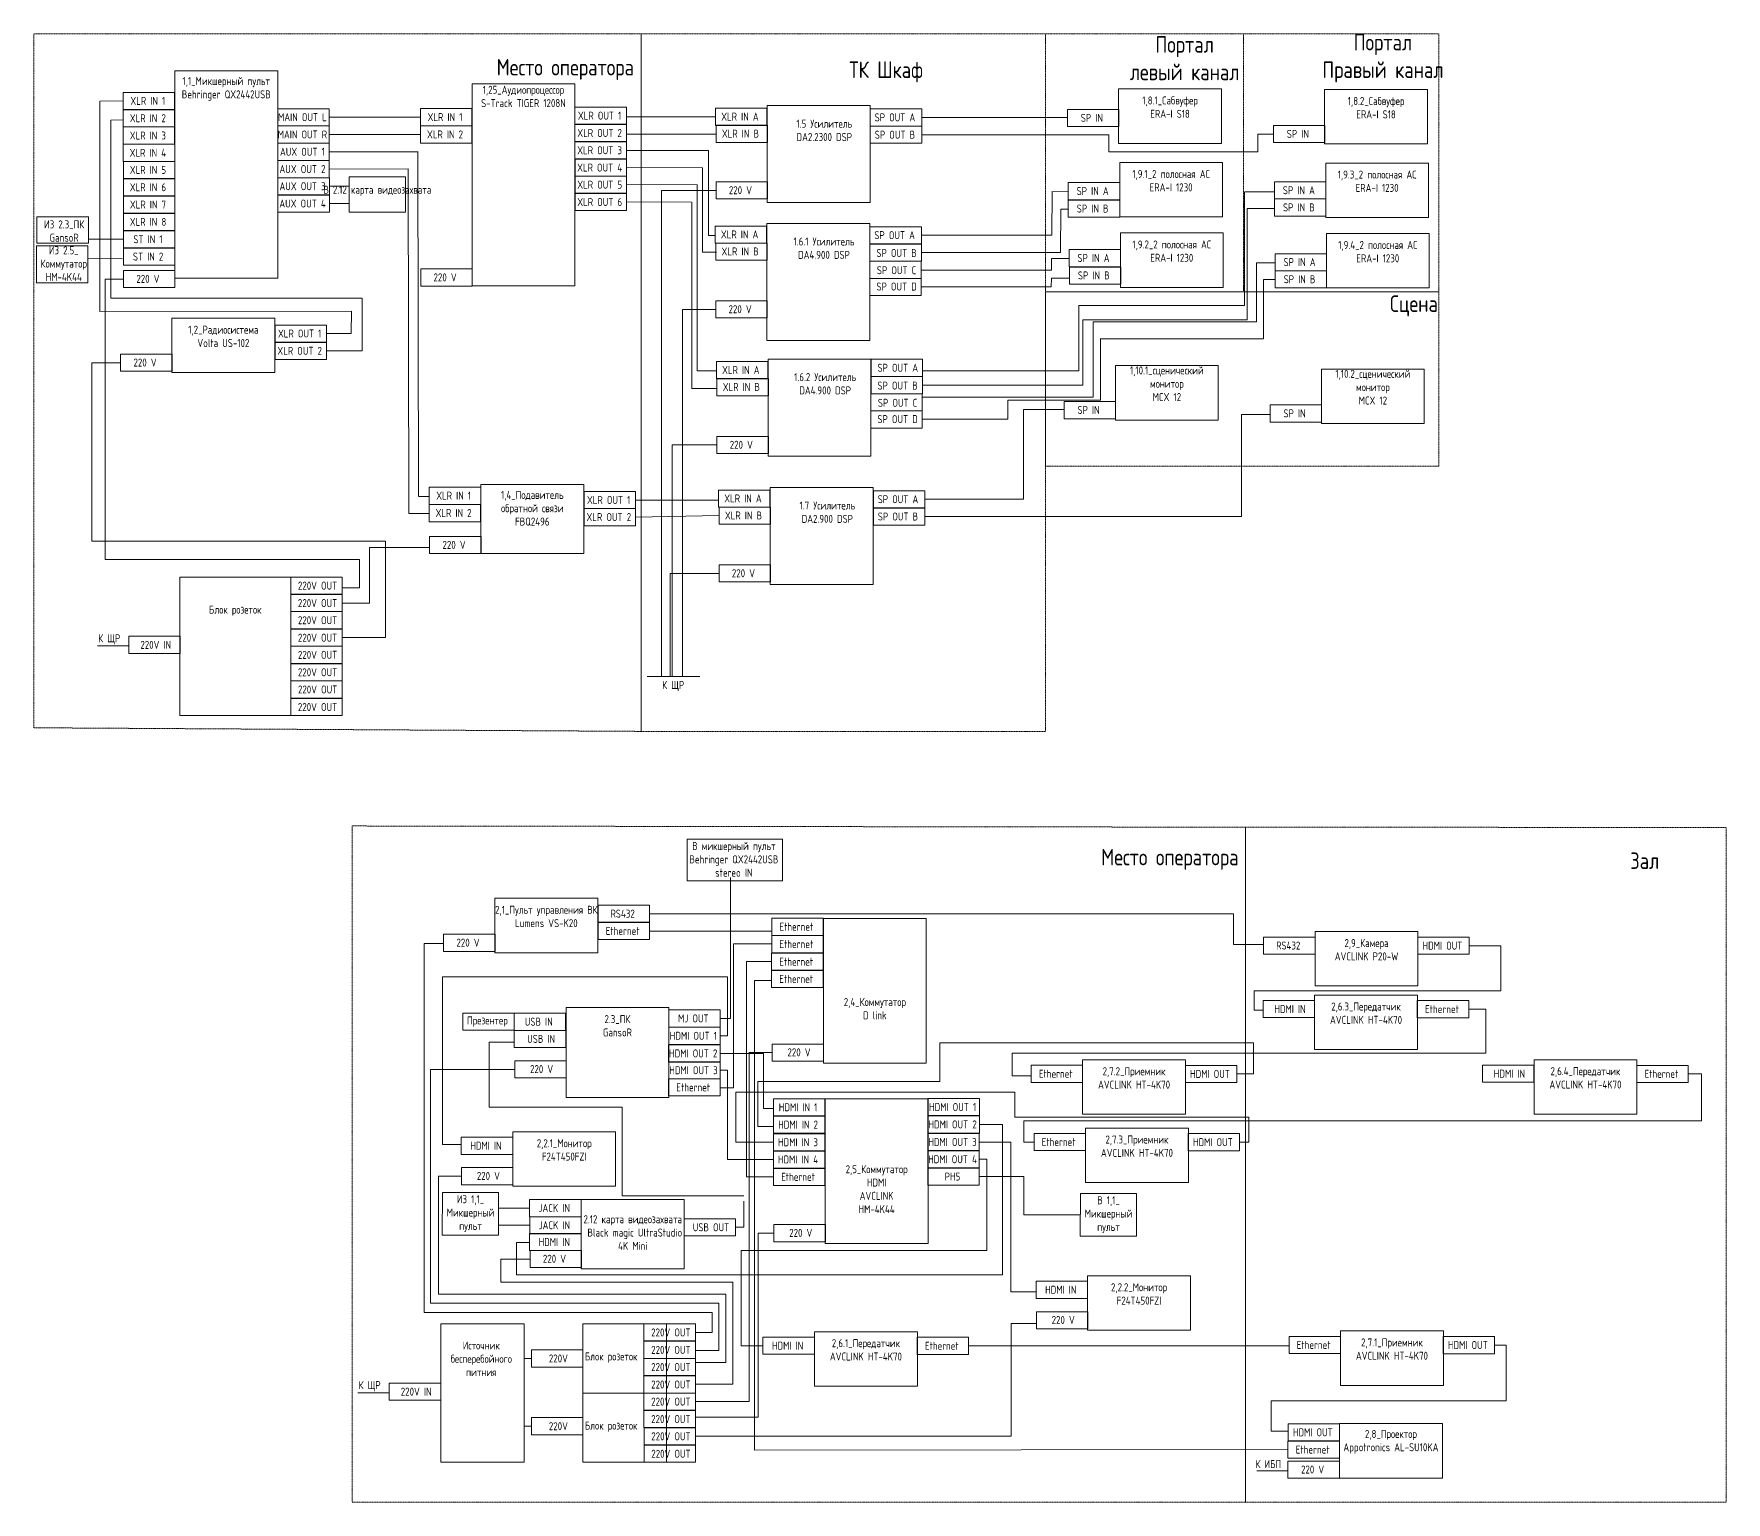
# Model space of a CAD drawing. Header units: millimetres. Extents: x -610846 to 2504857, y -1998781 to 277389.
# Drawn here: x 200629 to 247159, y 233582 to 273965 of the extents above; entities that cross this region are included whole.
import ezdxf

# ---------------------------------------------------------------- set-up
doc = ezdxf.new("R2010")
doc.units = ezdxf.units.MM
doc.linetypes.add('482 Границы районов', pattern=[5, 3, -1, 0, -1])
for name, color, linetype, lineweight in [('220 В', 7, 'Continuous', 30), ('АВТ', 7, 'Continuous', 30), ('Текст', 7, 'Continuous', 15)]:
    doc.layers.add(name, color=color, linetype=linetype, lineweight=lineweight)
doc.styles.add('GOST 2.304', font='GOST.TTF')

msp = doc.modelspace()

# ---------------------------------------------------------------- linework, layer by layer
at = {"layer": '220 В', "color": 4, "lineweight": 9}
for p, q in [((202447, 266330), (202447, 272112)), ((203086, 272120), (202452, 272112)), ((202743, 266691), (202749, 271593)), ((203086, 271596), (202749, 271593)), ((208750, 271671), (211260, 271677)), ((216921, 271683), (219372, 271683)), ((208750, 271195), (211260, 271201)), ((216921, 271207), (219372, 271207)), ((208741, 270719), (211188, 270724)), ((211188, 270725), (211209, 261237)), ((216921, 270761), (219181, 270761)), ((219181, 270761), (219181, 268421)), ((208743, 270243), (210921, 270248)), ((210921, 270248), (210943, 260769)), ((216923, 270285), (219015, 270278)), ((219015, 270278), (219015, 267962)), ((208754, 269772), (209299, 269772)), ((216925, 269822), (218865, 269815)), ((218865, 269826), (218865, 264693)), ((208754, 269296), (209299, 269296)), ((216925, 269345), (218709, 269339)), ((218720, 269339), (218719, 264213)), ((219181, 269150), (219181, 269150)), ((203090, 268314), (202140, 268320)), ((219181, 268421), (219363, 268421)), ((203068, 267777), (202118, 267783)), ((219015, 267962), (219403, 267962)), ((202743, 266691), (209647, 266698)), ((209653, 265246), (209654, 266691)), ((202447, 266330), (209363, 266337)), ((209357, 265723), (209363, 266337)), ((208675, 265721), (209357, 265723)), ((208675, 265245), (209653, 265246)), ((218865, 264693), (219397, 264693)), ((218719, 264213), (219411, 264213)), ((211501, 261237), (211210, 261237)), ((217170, 261143), (219456, 261143)), ((211488, 260776), (210943, 260769)), ((217175, 260673), (219469, 260715)), ((219786, 246885), (219786, 250766)), ((219499, 246885), (219786, 246885)), ((226623, 242536), (227852, 242536)), ((227852, 242536), (227852, 241484)), ((214261, 241669), (213407, 241669)), ((214265, 241198), (213407, 241198)), ((227852, 241484), (229402, 241481))]:
    msp.add_line(p, q, dxfattribs=at)
at = {"layer": '220 В', "color": 1, "lineweight": 9}
for p, q in [((225041, 271666), (229047, 271666)), ((225041, 271189), (230188, 271189)), ((230188, 271189), (230188, 270716)), ((234281, 270716), (234281, 271202)), ((234281, 271202), (234711, 271202)), ((230188, 270716), (234281, 270716)), ((228617, 268426), (228626, 269628)), ((228617, 269628), (229076, 269624)), ((233919, 269616), (234735, 269616)), ((233919, 266496), (233919, 269611)), ((228861, 267949), (228866, 269146)), ((228866, 269144), (229070, 269144)), ((233990, 266101), (233990, 269162)), ((233990, 269162), (234735, 269162)), ((225033, 268426), (228617, 268426)), ((225033, 267949), (228861, 267949)), ((228612, 267784), (229094, 267784)), ((228612, 267784), (228612, 267470)), ((234242, 266041), (234242, 267664)), ((234242, 267664), (234757, 267664)), ((225033, 267470), (228612, 267470)), ((228612, 267244), (228604, 267004)), ((228612, 267244), (229094, 267244)), ((234437, 265585), (234437, 267208)), ((234437, 267208), (234758, 267208)), ((225025, 267004), (228604, 267004)), ((229357, 264697), (229357, 266496)), ((229357, 266496), (233919, 266496)), ((229474, 264303), (229474, 266101)), ((229474, 266101), (233990, 266101)), ((229754, 266041), (234242, 266041)), ((229755, 263976), (229755, 266041)), ((229952, 265576), (234441, 265576)), ((229960, 263887), (229960, 265576)), ((225062, 264697), (229357, 264697)), ((225062, 264303), (229474, 264303)), ((225054, 263976), (229755, 263976)), ((227410, 263367), (227410, 263887)), ((227410, 263887), (229960, 263887)), ((225066, 263367), (227410, 263367)), ((227836, 261164), (227836, 263631)), ((227836, 263631), (228958, 263631)), ((233832, 260688), (233832, 263493)), ((233832, 263493), (234623, 263493)), ((225125, 261164), (227836, 261164)), ((225125, 260688), (233832, 260688))]:
    msp.add_line(p, q, dxfattribs=at)
at = {"layer": '220 В', "lineweight": 9}
for p, q in [((219386, 269660), (217888, 269660)), ((217888, 269660), (217888, 256292)), ((203095, 267222), (202591, 267222)), ((202591, 267222), (202591, 259507)), ((219377, 266386), (218462, 266386)), ((218462, 266386), (218462, 256292)), ((203016, 264921), (202227, 264921)), ((202227, 264921), (202227, 260016)), ((219411, 262658), (218178, 262658)), ((218178, 262658), (218184, 256292)), ((202227, 260016), (210300, 260016)), ((209857, 258310), (209857, 259834)), ((209857, 259834), (211512, 259834)), ((210300, 260016), (210300, 257360)), ((202591, 259507), (209586, 259507)), ((209586, 259507), (209586, 258728)), ((209586, 258728), (209105, 258728)), ((219469, 259125), (218122, 259125)), ((218122, 259125), (218122, 256292)), ((209105, 258310), (209857, 258310)), ((210300, 257360), (209105, 257360)), ((203240, 257130), (202380, 257130)), ((217494, 256292), (218937, 256292)), ((211363, 238795), (211363, 248949)), ((211363, 248949), (211896, 248949)), ((220930, 245945), (220299, 245945)), ((220299, 245945), (220299, 236349)), ((213852, 245483), (211537, 245483)), ((211537, 245483), (211537, 239056)), ((212389, 242546), (211755, 242546)), ((211755, 242546), (211755, 239300)), ((220978, 240979), (220540, 240979)), ((220540, 240979), (220540, 235924)), ((213471, 239630), (213471, 240265)), ((213471, 240265), (214260, 240265)), ((211755, 239300), (219658, 239300)), ((219849, 239630), (213471, 239630)), ((219658, 239300), (219658, 237420)), ((219849, 236830), (219849, 239630)), ((219282, 238795), (211363, 238795)), ((211537, 239056), (219467, 239056)), ((219282, 238251), (219282, 238795)), ((219467, 239056), (219467, 237755)), ((218819, 238251), (219282, 238251)), ((227500, 235394), (227500, 238496)), ((227500, 238496), (228193, 238496)), ((214312, 237535), (214115, 237535)), ((219467, 237755), (218819, 237755)), ((219658, 237420), (218819, 237420)), ((210401, 236587), (209541, 236587)), ((218814, 236830), (219849, 236830)), ((220299, 236349), (218819, 236349)), ((220540, 235924), (218819, 235924)), ((214312, 235673), (214115, 235673)), ((218820, 235394), (227500, 235394)), ((235112, 234445), (234252, 234445))]:
    msp.add_line(p, q, dxfattribs=at)
at = {"layer": '220 В', "color": 30, "lineweight": 9}
for p, q in [((217555, 249766), (233616, 249766)), ((233616, 249766), (233616, 248918)), ((217555, 249290), (220916, 249290)), ((219865, 244979), (219865, 248934)), ((219865, 248934), (220916, 248934)), ((233616, 248918), (234442, 248918)), ((220227, 242527), (220227, 248453)), ((220227, 248453), (220913, 248453)), ((220448, 235012), (220448, 247933)), ((220448, 247933), (220914, 247933)), ((240082, 247139), (240555, 247139)), ((240555, 247139), (240555, 245934)), ((240555, 245934), (227529, 245934)), ((227529, 245934), (227529, 245309)), ((227529, 245309), (228050, 245309)), ((246484, 245365), (246115, 245365)), ((246484, 244072), (246484, 245365)), ((219496, 244979), (219865, 244979)), ((227851, 243486), (227851, 244072)), ((227851, 244072), (246484, 244072)), ((228129, 243486), (227851, 243486)), ((220964, 242527), (220227, 242527)), ((226330, 237880), (235140, 237880)), ((235112, 235026), (220448, 235012))]:
    msp.add_line(p, q, dxfattribs=at)
at = {"layer": '220 В', "color": 5, "lineweight": 9}
for p, q in [((240095, 248885), (240962, 248885)), ((240962, 248885), (240962, 247647)), ((219703, 248029), (211866, 248029)), ((211866, 248029), (211866, 243421)), ((219703, 246406), (219703, 248029)), ((240962, 247647), (234181, 247647)), ((234181, 247647), (234181, 247110)), ((234181, 247110), (234428, 247110)), ((219498, 246406), (219703, 246406)), ((234164, 246216), (225541, 246216)), ((225541, 246216), (225541, 245149)), ((234164, 245358), (234164, 246216)), ((219495, 245922), (220688, 245922)), ((220688, 245922), (220688, 244407)), ((219502, 245460), (219697, 245460)), ((219697, 245460), (219697, 243009)), ((233704, 245358), (234164, 245358)), ((227602, 244861), (219930, 244861)), ((219930, 244861), (219930, 243479)), ((225541, 245149), (220532, 245149)), ((220532, 245149), (220532, 243915)), ((227602, 244175), (227602, 244861)), ((220688, 244407), (220965, 244407)), ((220532, 243915), (220964, 243915)), ((226627, 243969), (227266, 243969)), ((227266, 243969), (227266, 239833)), ((234035, 244175), (227602, 244175)), ((234035, 243481), (234035, 244175)), ((211866, 243421), (212382, 243421)), ((219930, 243479), (220962, 243479)), ((226624, 243485), (227488, 243485)), ((227488, 243485), (227488, 239369)), ((233783, 243481), (234035, 243481)), ((219697, 243009), (220962, 243009)), ((226625, 243011), (226832, 243011)), ((226832, 243011), (226832, 240508)), ((213898, 239833), (213898, 240721)), ((213898, 240721), (214261, 240721)), ((226832, 240508), (220077, 240508)), ((220077, 240508), (220077, 237886)), ((227266, 239833), (213898, 239833)), ((227488, 239369), (228187, 239369)), ((220077, 237886), (220677, 237886)), ((240794, 237901), (241108, 237901)), ((241108, 237901), (241108, 236368)), ((241108, 236368), (234650, 236368)), ((234650, 236368), (234650, 235533)), ((234650, 235533), (235117, 235533))]:
    msp.add_line(p, q, dxfattribs=at)
at = {"layer": '220 В', "color": 6, "lineweight": 9}
for p, q in [((213152, 244441), (213152, 246234)), ((213152, 246234), (213838, 246234)), ((216808, 244441), (213152, 244441)), ((216808, 242007), (216808, 244441)), ((220150, 242007), (216808, 242007)), ((220150, 241142), (220150, 241859)), ((219924, 241142), (220150, 241142))]:
    msp.add_line(p, q, dxfattribs=at)
at = {"layer": 'АВТ', "lineweight": 9}
for points in [[(207334, 272951), (204506, 272951), (204506, 267243), (207334, 267243)], [(204500, 272355), (203086, 272355), (203086, 271884), (204500, 271884)], [(215505, 272590), (212677, 272590), (212677, 267035), (215505, 267035)], [(233284, 272449), (230456, 272449), (230456, 270952), (233284, 270952)], [(238948, 272434), (236120, 272434), (236120, 270937), (238948, 270937)], [(204500, 271879), (203086, 271879), (203086, 271408), (204500, 271408)], [(208750, 271907), (207336, 271907), (207336, 271436), (208750, 271436)], [(212671, 271909), (211257, 271909), (211257, 271438), (212671, 271438)], [(216921, 271949), (215507, 271949), (215507, 271478), (216921, 271478)], [(220786, 271919), (219372, 271919), (219372, 271448), (220786, 271448)], [(223620, 271990), (220792, 271990), (220792, 269322), (223620, 269322)], [(225041, 271901), (223628, 271901), (223628, 271430), (225041, 271430)], [(230461, 271886), (229047, 271886), (229047, 271414), (230461, 271414)], [(204500, 271403), (203086, 271403), (203086, 270931), (204500, 270931)], [(208750, 271431), (207336, 271431), (207336, 270960), (208750, 270960)], [(212671, 271433), (211257, 271433), (211257, 270961), (212671, 270961)], [(216921, 271473), (215507, 271473), (215507, 271002), (216921, 271002)], [(220800, 271452), (219386, 271452), (219386, 270980), (220800, 270980)], [(225041, 271425), (223628, 271425), (223628, 270954), (225041, 270954)], [(236124, 271446), (234711, 271446), (234711, 270974), (236124, 270974)], [(204502, 270927), (203088, 270927), (203088, 270455), (204502, 270455)], [(208750, 270955), (207336, 270955), (207336, 270483), (208750, 270483)], [(216921, 270997), (215507, 270997), (215507, 270525), (216921, 270525)], [(204504, 270456), (203090, 270456), (203090, 269985), (204504, 269985)], [(208752, 270478), (207338, 270478), (207338, 270007), (208752, 270007)], [(216923, 270520), (215509, 270520), (215509, 270049), (216923, 270049)], [(233313, 270427), (230485, 270427), (230485, 268929), (233313, 268929)], [(238977, 270412), (236149, 270412), (236149, 268915), (238977, 268915)], [(204504, 269980), (203090, 269980), (203090, 269509), (204504, 269509)], [(208754, 270008), (207340, 270008), (207340, 269537), (208754, 269537)], [(210846, 270036), (209299, 270036), (209299, 269061), (210846, 269061)], [(216925, 270050), (215511, 270050), (215511, 269579), (216925, 269579)], [(220800, 269895), (219386, 269895), (219386, 269424), (220800, 269424)], [(236154, 269894), (234740, 269894), (234740, 269423), (236154, 269423)], [(204504, 269504), (203090, 269504), (203090, 269032), (204504, 269032)], [(208754, 269532), (207340, 269532), (207340, 269061), (208754, 269061)], [(216925, 269574), (215511, 269574), (215511, 269103), (216925, 269103)], [(230484, 269873), (229070, 269873), (229070, 269401), (230484, 269401)], [(236154, 269423), (234740, 269423), (234740, 268952), (236154, 268952)], [(204506, 269028), (203092, 269028), (203092, 268556), (204506, 268556)], [(230484, 269390), (229070, 269390), (229070, 268919), (230484, 268919)], [(202129, 268930), (200715, 268930), (200715, 268212), (202129, 268212)], [(204504, 268549), (203090, 268549), (203090, 268078), (204504, 268078)], [(220777, 268679), (219363, 268679), (219363, 268208), (220777, 268208)], [(223611, 268750), (220784, 268750), (220784, 265531), (223611, 265531)], [(225033, 268661), (223619, 268661), (223619, 268190), (225033, 268190)], [(233331, 268489), (230503, 268489), (230503, 266992), (233331, 266992)], [(202118, 268136), (200704, 268136), (200704, 267119), (202118, 267119)], [(204508, 268073), (203094, 268073), (203094, 267602), (204508, 267602)], [(220791, 268212), (219377, 268212), (219377, 267740), (220791, 267740)], [(225033, 268185), (223619, 268185), (223619, 267714), (225033, 267714)], [(230507, 268032), (229093, 268032), (229093, 267561), (230507, 267561)], [(238995, 268475), (236167, 268475), (236167, 266977), (238995, 266977)], [(225025, 267711), (223611, 267711), (223611, 267240), (225025, 267240)], [(230515, 267552), (229101, 267552), (229101, 267081), (230515, 267081)], [(236173, 267918), (234759, 267918), (234759, 267447), (236173, 267447)], [(204509, 267457), (203095, 267457), (203095, 266986), (204509, 266986)], [(212680, 267500), (211266, 267500), (211266, 267028), (212680, 267028)], [(225025, 267239), (223611, 267239), (223611, 266768), (225025, 266768)], [(236172, 267447), (234758, 267447), (234758, 266976), (236172, 266976)], [(220791, 266622), (219377, 266622), (219377, 266151), (220791, 266151)], [(207254, 266145), (204426, 266145), (204426, 264648), (207254, 264648)], [(208675, 265957), (207261, 265957), (207261, 265485), (208675, 265485)], [(208675, 265480), (207261, 265480), (207261, 265009), (208675, 265009)], [(204430, 265156), (203016, 265156), (203016, 264685), (204430, 264685)], [(220811, 264951), (219397, 264951), (219397, 264479), (220811, 264479)], [(223645, 265022), (220817, 265022), (220817, 262354), (223645, 262354)], [(225062, 265015), (223648, 265015), (223648, 264543), (225062, 264543)], [(233196, 264842), (230368, 264842), (230368, 263344), (233196, 263344)], [(220824, 264483), (219411, 264483), (219411, 264012), (220824, 264012)], [(225062, 264539), (223648, 264539), (223648, 264067), (225062, 264067)], [(238860, 264747), (236032, 264747), (236032, 263250), (238860, 263250)], [(225054, 264065), (223640, 264065), (223640, 263593), (225054, 263593)], [(230372, 263853), (228958, 263853), (228958, 263381), (230372, 263381)], [(225054, 263593), (223640, 263593), (223640, 263121), (225054, 263121)], [(236036, 263759), (234623, 263759), (234623, 263287), (236036, 263287)], [(220824, 262894), (219411, 262894), (219411, 262423), (220824, 262423)], [(215749, 261567), (212921, 261567), (212921, 259670), (215749, 259670)], [(212915, 261497), (211501, 261497), (211501, 261025), (212915, 261025)], [(217170, 261379), (215756, 261379), (215756, 260907), (217170, 260907)], [(220869, 261418), (219456, 261418), (219456, 260947), (220869, 260947)], [(223704, 261489), (220876, 261489), (220876, 258821), (223704, 258821)], [(225125, 261400), (223711, 261400), (223711, 260929), (225125, 260929)], [(212913, 261018), (211499, 261018), (211499, 260547), (212913, 260547)], [(217175, 260909), (215761, 260909), (215761, 260437), (217175, 260437)], [(220883, 260950), (219469, 260950), (219469, 260479), (220883, 260479)], [(225125, 260924), (223711, 260924), (223711, 260453), (225125, 260453)], [(212926, 260142), (211512, 260142), (211512, 259671), (212926, 259671)], [(220883, 259361), (219469, 259361), (219469, 258890), (220883, 258890)], [(207691, 259025), (204645, 259025), (204645, 255217), (207691, 255217)], [(209105, 259026), (207691, 259026), (207691, 258554), (209105, 258554)], [(209105, 258545), (207691, 258545), (207691, 258074), (209105, 258074)], [(209105, 258074), (207691, 258074), (207691, 257603), (209105, 257603)], [(204655, 257398), (203242, 257398), (203242, 256926), (204655, 256926)], [(209105, 257594), (207691, 257594), (207691, 257122), (209105, 257122)], [(209105, 257123), (207691, 257123), (207691, 256651), (209105, 256651)], [(209105, 256642), (207691, 256642), (207691, 256171), (209105, 256171)], [(209107, 256169), (207693, 256169), (207693, 255698), (209107, 255698)], [(209107, 255689), (207693, 255689), (207693, 255217), (209107, 255217)], [(221218, 251812), (218596, 251812), (218596, 250674), (221218, 250674)], [(216134, 250190), (213306, 250190), (213306, 248693), (216134, 248693)], [(217555, 250002), (216141, 250002), (216141, 249530), (217555, 249530)], [(217555, 249525), (216141, 249525), (216141, 249054), (217555, 249054)], [(222330, 249642), (220916, 249642), (220916, 249171), (222330, 249171)], [(225167, 249637), (222339, 249637), (222339, 245660), (225167, 245660)], [(213310, 249201), (211896, 249201), (211896, 248730), (213310, 248730)], [(222330, 249164), (220916, 249164), (220916, 248693), (222330, 248693)], [(235856, 249125), (234442, 249125), (234442, 248653), (235856, 248653)], [(238686, 249276), (235858, 249276), (235858, 247778), (238686, 247778)], [(240095, 249120), (238681, 249120), (238681, 248649), (240095, 248649)], [(222327, 248680), (220913, 248680), (220913, 248209), (222327, 248209)], [(222328, 248206), (220914, 248206), (220914, 247735), (222328, 247735)], [(218089, 247184), (215261, 247184), (215261, 244713), (218089, 244713)], [(219499, 247120), (218085, 247120), (218085, 246649), (219499, 246649)], [(235842, 247379), (234428, 247379), (234428, 246908), (235842, 246908)], [(238672, 247530), (235845, 247530), (235845, 246033), (238672, 246033)], [(240082, 247375), (238668, 247375), (238668, 246903), (240082, 246903)], [(213835, 247034), (212421, 247034), (212421, 246562), (213835, 246562)], [(215249, 247030), (213835, 247030), (213835, 246558), (215249, 246558)], [(219498, 246642), (218084, 246642), (218084, 246171), (219498, 246171)], [(215252, 246558), (213838, 246558), (213838, 246087), (215252, 246087)], [(219495, 246158), (218082, 246158), (218082, 245687), (219495, 245687)], [(222343, 246180), (220930, 246180), (220930, 245709), (222343, 245709)], [(215265, 245719), (213852, 245719), (213852, 245248), (215265, 245248)], [(219502, 245696), (218089, 245696), (218089, 245225), (219502, 245225)], [(232294, 245749), (229466, 245749), (229466, 244252), (232294, 244252)], [(244705, 245751), (241878, 245751), (241878, 244254), (244705, 244254)], [(219496, 245225), (218082, 245225), (218082, 244753), (219496, 244753)], [(229464, 245598), (228050, 245598), (228050, 245127), (229464, 245127)], [(233704, 245594), (232290, 245594), (232290, 245122), (233704, 245122)], [(241875, 245600), (240461, 245600), (240461, 245129), (241875, 245129)], [(246115, 245596), (244701, 245596), (244701, 245125), (246115, 245125)], [(222379, 244677), (220965, 244677), (220965, 244206), (222379, 244206)], [(225215, 244672), (222387, 244672), (222387, 240694), (225215, 240694)], [(226627, 244683), (225213, 244683), (225213, 244212), (226627, 244212)], [(222378, 244199), (220964, 244199), (220964, 243727), (222378, 243727)], [(226627, 244205), (225213, 244205), (225213, 243734), (226627, 243734)], [(232373, 243872), (229545, 243872), (229545, 242375), (232373, 242375)], [(213796, 243620), (212382, 243620), (212382, 243148), (213796, 243148)], [(216626, 243770), (213798, 243770), (213798, 242273), (216626, 242273)], [(222376, 243715), (220962, 243715), (220962, 243243), (222376, 243243)], [(226624, 243721), (225210, 243721), (225210, 243250), (226624, 243250)], [(229543, 243721), (228129, 243721), (228129, 243250), (229543, 243250)], [(233783, 243717), (232369, 243717), (232369, 243246), (233783, 243246)], [(222376, 243240), (220962, 243240), (220962, 242769), (222376, 242769)], [(226625, 243247), (225211, 243247), (225211, 242775), (226625, 242775)], [(213803, 242782), (212389, 242782), (212389, 242310), (213803, 242310)], [(222378, 242763), (220964, 242763), (220964, 242291), (222378, 242291)], [(226623, 242772), (225209, 242772), (225209, 242300), (226623, 242300)], [(213409, 242103), (211862, 242103), (211859, 240929), (213407, 240929)], [(230950, 242075), (229403, 242075), (229401, 240901), (230948, 240901)], [(215675, 241905), (214261, 241905), (214261, 241433), (215675, 241433)], [(218510, 241910), (215682, 241910), (215682, 239998), (218510, 239998)], [(215679, 241433), (214265, 241433), (214265, 240962), (215679, 240962)], [(219924, 241377), (218510, 241377), (218510, 240906), (219924, 240906)], [(222392, 241215), (220978, 241215), (220978, 240743), (222392, 240743)], [(215675, 240971), (214261, 240971), (214261, 240500), (215675, 240500)], [(215687, 240507), (214273, 240507), (214273, 240036), (215687, 240036)], [(229601, 239658), (228187, 239658), (228187, 239186), (229601, 239186)], [(232430, 239809), (229603, 239809), (229603, 238311), (232430, 238311)], [(229607, 238820), (228193, 238820), (228193, 238349), (229607, 238349)], [(214115, 238486), (211815, 238486), (211815, 234680), (214115, 234680)], [(218027, 238486), (215726, 238486), (215726, 236583), (218027, 236583)], [(218819, 238487), (217405, 238487), (217405, 238015), (218819, 238015)], [(224921, 238271), (222093, 238271), (222093, 236774), (224921, 236774)], [(239384, 238292), (236556, 238292), (236556, 236795), (239384, 236795)], [(215726, 237770), (214312, 237770), (214312, 237299), (215726, 237299)], [(218819, 238006), (217405, 238006), (217405, 237535), (218819, 237535)], [(222091, 238120), (220677, 238120), (220677, 237649), (222091, 237649)], [(226330, 238116), (224917, 238116), (224917, 237644), (226330, 237644)], [(236554, 238141), (235140, 238141), (235140, 237670), (236554, 237670)], [(240794, 238137), (239380, 238137), (239380, 237665), (240794, 237665)], [(218819, 237535), (217405, 237535), (217405, 237064), (218819, 237064)], [(211815, 236859), (210401, 236859), (210401, 236387), (211815, 236387)], [(218819, 237055), (217405, 237055), (217405, 236583), (218819, 236583)], [(218027, 236582), (215726, 236582), (215726, 234680), (218027, 234680)], [(218819, 236583), (217405, 236583), (217405, 236112), (218819, 236112)], [(218819, 236103), (217405, 236103), (217405, 235632), (218819, 235632)], [(215726, 235909), (214312, 235909), (214312, 235437), (215726, 235437)], [(218820, 235630), (217406, 235630), (217406, 235159), (218820, 235159)], [(236530, 235736), (235117, 235736), (235117, 235265), (236530, 235265)], [(239356, 235742), (236528, 235742), (236528, 234244), (239356, 234244)], [(218820, 235150), (217406, 235150), (217406, 234678), (218820, 234678)], [(236526, 235262), (235112, 235262), (235112, 234790), (236526, 234790)], [(236525, 234713), (235111, 234713), (235111, 234242), (236525, 234242)]]:
    msp.add_lwpolyline(points, close=True, dxfattribs=at)
at = {"layer": 'Текст', "color": 141, "linetype": '482 Границы районов', "lineweight": 9}
for points in [[(200629, 273961), (217325, 273961), (217325, 254781), (200629, 254880)], [(217325, 273961), (228445, 273961), (228445, 254781), (217325, 254781)], [(228445, 273961), (233891, 273961), (233891, 266874), (228445, 266874)], [(233891, 273961), (239257, 273961), (239257, 266874), (233891, 266874)], [(228445, 266874), (239257, 266874), (239257, 262078), (228445, 262078)], [(209380, 252179), (233948, 252146), (233948, 233582), (209380, 233582)], [(233948, 252146), (247159, 252138), (247159, 233582), (233948, 233582)]]:
    msp.add_lwpolyline(points, close=True, dxfattribs=at)

# ---------------------------------------------------------------- texts
at = {"layer": 'АВТ', "lineweight": 9, "char_height": 220, "attachment_point": 5, "style": 'GOST 2.304'}
for s, width, gutter_width, heights, insert in [('\\pxqc;1,1_Микшерный пульт Behringer QX2442USB', 3008.32, 375, [1124], (205920, 272451)), ('XLR IN 1', 1476.59, 469, [460], (203763, 272121)), ('\\pxqc;1,25_Аудиопроцессор S-Track TIGER 1208N', 3008.32, 375, [1124], (214091, 272243)), ('\\pxqc;1,8.1_Сабвуфер^JERA-I S18', 3008.32, 375, [1124], (231870, 271949)), ('\\pxqc;1,8.2_Сабвуфер^JERA-I S18', 3008.32, 375, [1124], (237534, 271934)), ('XLR IN 2', 1476.59, 469, [460], (203763, 271645)), ('MAIN OUT L', 1476.59, 469, [460], (208013, 271673)), ('XLR IN 1', 1476.59, 469, [460], (211934, 271675)), ('XLR OUT 1', 1476.59, 469, [460], (216185, 271715)), ('XLR IN A', 1476.59, 469, [460], (220043, 271688)), ('SP OUT A ', 1476.59, 469, [460], (224305, 271668)), ('SP IN', 1476.59, 469, [460], (229718, 271655)), ('XLR IN 3', 1476.59, 469, [460], (203763, 271169)), ('MAIN OUT R', 1476.59, 469, [460], (208013, 271197)), ('XLR IN 2', 1476.59, 469, [460], (211934, 271199)), ('XLR OUT 2', 1476.59, 469, [460], (216185, 271239)), ('XLR IN B', 1476.59, 469, [460], (220057, 271220)), ('\\pxqc;1.5 Усилитель^JDA2.2300 DSP', 3008.32, 375, [1124], (222363, 271310)), ('SP OUT B', 1476.59, 469, [460], (224305, 271191)), ('SP IN', 1476.59, 469, [460], (235382, 271214)), ('AUX OUT 1', 1476.59, 469, [460], (208013, 270721)), ('XLR OUT 3', 1476.59, 469, [460], (216185, 270763)), ('XLR IN 4', 1832.47, 469, [460], (203765, 270693)), ('AUX OUT 2', 1476.59, 469, [460], (208015, 270245)), ('XLR OUT 4', 1476.59, 469, [460], (216186, 270287)), ('XLR IN 5', 1476.59, 469, [460], (203767, 270223)), ('AUX OUT 3', 1476.59, 469, [460], (208017, 269774)), ('XLR OUT 5', 1476.59, 469, [460], (216188, 269817)), ('\\pxqc;1,9.1_2 полосная АС^JERA-I 1230', 3008.32, 375, [1124], (231899, 269927)), ('\\pxqc;1,9.3_2 полосная АС^JERA-I 1230', 3008.32, 375, [1124], (237563, 269912)), ('XLR IN 6', 1476.59, 469, [460], (203767, 269746)), ('\\pxqc;В 2.12 карта видеозахвата', 3008.32, 375, [1124], (210075, 269648)), ('XLR OUT 6', 1476.59, 469, [460], (216188, 269340)), ('220 V', 1476.59, 469, [460], (220057, 269664)), ('SP IN A', 1476.59, 469, [460], (229741, 269642)), ('SP IN A', 1476.59, 469, [460], (235411, 269663)), ('XLR IN 7', 1476.59, 469, [460], (203767, 269270)), ('AUX OUT 4', 1476.59, 469, [460], (208017, 269298)), ('SP IN B', 1476.59, 469, [460], (229741, 269159)), ('SP IN B', 1476.59, 469, [460], (235411, 269192)), ('\\pxqc;ИЗ 2.3_ПК^JGansoR', 3008.32, 375, [1124], (201462, 268542)), ('XLR IN 8', 1476.59, 469, [460], (203769, 268794)), ('XLR IN A', 1476.59, 469, [460], (220034, 268448)), ('SP OUT A ', 1476.59, 469, [460], (224296, 268428)), ('\\pxqc;ИЗ 2.5_^JКоммутатор^JHM-4K44', 3008.32, 375, [1124], (201451, 267645)), ('ST IN 1', 1476.59, 469, [460], (203767, 268316)), ('XLR IN B', 1476.59, 469, [460], (220048, 267980)), ('\\pxqc;1.6.1 Усилитель^JDA4.900 DSP', 3008.32, 375, [1124], (222354, 268070)), ('SP OUT B', 1476.59, 469, [460], (224350, 267938)), ('\\pxqc;1,9.2_2 полосная АС^JERA-I 1230', 3008.32, 375, [1124], (231917, 267989)), ('\\pxqc;1,9.4_2 полосная АС^JERA-I 1230', 3008.32, 375, [1124], (237581, 267975)), ('ST IN 2', 1476.59, 469, [460], (203771, 267839)), ('SP OUT C', 1476.59, 469, [460], (224350, 267464)), ('SP IN A', 1476.59, 469, [460], (229764, 267801)), ('SP IN A', 1476.59, 469, [460], (235430, 267687)), ('220 V', 1476.59, 469, [460], (203766, 267226)), ('220 V', 1476.59, 469, [460], (211937, 267268)), ('SP OUT D', 1476.59, 469, [460], (224350, 267015)), ('SP IN B', 1476.59, 469, [460], (229772, 267321)), ('SP IN B', 1476.59, 469, [460], (235429, 267216)), ('220 V', 1476.59, 469, [460], (220048, 266391)), ('\\pxqc;1,2_Радиосистема^JVolta US-102', 3008.32, 375, [1124], (205840, 265645)), ('XLR OUT 1', 1476.59, 469, [460], (207938, 265723)), ('XLR OUT 2', 1476.59, 469, [460], (207938, 265247)), ('220 V', 1476.59, 469, [460], (203687, 264925)), ('XLR IN A', 1476.59, 469, [460], (220068, 264720)), ('SP OUT A ', 1476.59, 469, [460], (224383, 264781)), ('\\pxqc;1,10.1_сценический ^Jмонитор ^JMCX 12', 3008.32, 375, [1124], (231782, 264342)), ('XLR IN B', 1476.59, 469, [460], (220081, 264252)), ('\\pxqc;1.6.2 Усилитель^JDA4.900 DSP', 3008.32, 375, [1124], (222387, 264342)), ('SP OUT B', 1476.59, 469, [460], (224378, 264291)), ('\\pxqc;1,10.2_сценический ^Jмонитор ^JMCX 12', 3008.32, 375, [1124], (237446, 264247)), ('SP OUT C', 1476.59, 469, [460], (224378, 263817)), ('SP OUT D', 1476.59, 469, [460], (224378, 263369)), ('SP IN', 1476.59, 469, [460], (229629, 263621)), ('SP IN', 1476.59, 469, [460], (235294, 263527)), ('220 V', 1476.59, 469, [460], (220081, 262663)), ('XLR IN 1', 1476.59, 469, [460], (212172, 261265)), ('\\pxqc;1,4_Подавитель ^Jобратной связи^JFBQ2496', 3008.32, 375, [1124], (214335, 260917)), ('XLR OUT 1', 1476.59, 469, [460], (216434, 261145)), ('XLR IN A', 1476.59, 469, [460], (220127, 261187)), ('\\pxqc;1.7 Усилитель^JDA2.900 DSP', 3008.32, 375, [1124], (222446, 260809)), ('SP OUT A ', 1476.59, 469, [460], (224388, 261166)), ('XLR IN 2', 1476.59, 469, [460], (212170, 260787)), ('XLR OUT 2', 1476.59, 469, [460], (216438, 260675)), ('XLR IN B', 1476.59, 469, [460], (220140, 260719)), ('SP OUT B', 1476.59, 469, [460], (224388, 260690)), ('220 V', 1476.59, 469, [460], (212183, 259911)), ('220 V', 1476.59, 469, [460], (220140, 259130)), ('220V OUT', 1476.59, 469, [460], (208431, 258789)), ('220V OUT', 1476.59, 469, [460], (208431, 258309)), ('\\pxqc;Блок розеток', 3008.32, 375, [1124], (206168, 258099)), ('220V OUT', 1476.59, 469, [460], (208431, 257838)), ('К ЩР', 1476.59, 469, [460], (202702, 257310)), ('220V OUT', 1476.59, 469, [460], (208431, 257357)), ('220V IN', 1476.59, 469, [460], (203981, 257161)), ('220V OUT', 1476.59, 469, [460], (208431, 256886)), ('220V OUT', 1476.59, 469, [460], (208431, 256406)), ('220V OUT', 1476.59, 469, [460], (208432, 255933)), ('К ЩР', 1476.59, 469, [460], (218207, 256027)), ('220V OUT', 1476.59, 469, [460], (208430, 255450)), ('\\pxqc;В микшерный пульт^JBehringer QX2442USB^Jstereo IN', 3008.32, 375, [1124], (219876, 251261)), ('\\pxqc;2,1_Пульт управления ВК^JLumens VS-K20', 3008.32, 375, [1124], (214720, 249690)), ('RS432', 1476.59, 469, [460], (216818, 249768)), ('Ethernet', 1476.59, 469, [460], (221594, 249409)), ('220 V', 1476.59, 469, [460], (212567, 248970)), ('Ethernet', 1476.59, 469, [460], (216818, 249292)), ('Ethernet', 1476.59, 469, [460], (221593, 248931)), ('RS432', 1476.59, 469, [460], (235119, 248891)), ('\\pxqc;2,9_Камера^JAVCLINK P20-W', 3008.32, 375, [1124], (237272, 248776)), ('HDMI OUT', 1476.59, 469, [460], (239359, 248887)), ('Ethernet', 1476.59, 469, [460], (221591, 248446)), ('Ethernet', 1476.59, 469, [460], (221591, 247972)), ('\\pxqc;2,4_Коммутатор^JD link', 3008.32, 375, [1124], (223753, 247155)), ('HDMI IN', 1476.59, 469, [460], (235167, 247145)), ('\\pxqc;2,6.3_Передатчик\\PAVCLINK HT-4K70', 3008.32, 375, [1144], (237258, 247030)), ('Ethernet', 1476.59, 469, [460], (239346, 247141)), ('Презентер', 1476.59, 469, [460], (213099, 246800)), ('USB IN', 1476.59, 469, [460], (214512, 246796)), ('\\pxqc;2.3_ПК^JGansoR', 3008.32, 375, [1124], (216675, 246684)), ('MJ OUT', 1476.59, 469, [460], (218762, 246886)), ('USB IN', 1476.59, 469, [460], (214576, 246323)), ('HDMI OUT 1', 1476.59, 469, [460], (218762, 246408)), ('HDMI OUT 2', 1476.59, 469, [460], (218759, 245924)), ('220 V', 1476.59, 469, [460], (221668, 245954)), ('220 V', 1476.59, 469, [460], (214590, 245493)), ('HDMI OUT 3', 1476.59, 469, [460], (218766, 245462)), ('Ethernet', 1476.59, 469, [460], (228727, 245364)), ('\\pxqc;2,7.2_Приемник^JAVCLINK HT-4K70', 3008.32, 375, [1124], (230880, 245249)), ('HDMI OUT', 1476.59, 469, [460], (232967, 245360)), ('HDMI IN', 1476.59, 469, [460], (241200, 245366)), ('\\pxqc,t2;2,6.4_Передатчик\\P\\ptz;AVCLINK HT-4K70', 3008.32, 375, [1124], (243291, 245251)), ('Ethernet', 1476.59, 469, [460], (245379, 245362)), ('Ethernet', 1476.59, 469, [460], (218759, 244991)), ('HDMI IN 1', 1476.59, 469, [460], (221642, 244443)), ('HDMI OUT 1', 1476.59, 469, [460], (225891, 244449)), ('HDMI IN 2', 1476.59, 469, [460], (221642, 243965)), ('HDMI OUT 2', 1476.59, 469, [460], (225890, 243971)), ('HDMI IN', 1476.59, 469, [460], (213059, 243386)), ('\\pxqc;2,2.1_Монитор^JF24T450FZI ', 3008.32, 375, [1124], (215212, 243270)), ('HDMI IN 3', 1476.59, 469, [460], (221639, 243481)), ('HDMI OUT 3', 1476.59, 469, [460], (225888, 243487)), ('Ethernet', 1476.59, 469, [460], (228806, 243488)), ('\\pxqc;2,7.3_Приемник^JAVCLINK HT-4K70', 3008.32, 375, [1124], (230959, 243372)), ('HDMI OUT', 1476.59, 469, [460], (233046, 243483)), ('HDMI IN 4', 1476.59, 469, [460], (221640, 243007)), ('HDMI OUT 4', 1476.59, 469, [460], (225888, 243013)), ('220 V', 1476.59, 469, [460], (213127, 242556)), ('Ethernet', 1476.59, 469, [460], (221641, 242529)), ('\\pxqc;2,5_Коммутатор HDMI^JAVCLINK HM-4K44', 1916.36, 375, [2978], (223801, 242190)), ('PH5', 1476.59, 469, [460], (225887, 242538)), ('\\pxqc;ИЗ 1,1_^JМикшерный ^Jпульт ', 3008.32, 375, [1124], (212635, 241517)), ('\\pxqc;В 1,1_^JМикшерный ^Jпульт ', 3008.32, 375, [1124], (230177, 241489)), ('JACK IN', 1476.59, 469, [460], (214938, 241671)), ('JACK IN', 1476.59, 469, [460], (214942, 241199)), ('\\pxqc;2.12 карта видеозахвата^J Black magic UltraStudio 4K Mini', 3008.32, 375, [1124], (217096, 240996)), ('USB OUT', 1476.59, 469, [460], (219248, 241142)), ('220 V', 1476.59, 469, [460], (221716, 240989)), ('HDMI IN', 1476.59, 469, [460], (214938, 240737)), ('220 V', 1476.59, 469, [460], (214944, 240276)), ('HDMI IN', 1476.59, 469, [460], (228864, 239424)), ('\\pxqc;2,2.2_Монитор^JF24T450FZI ', 3008.32, 375, [1124], (231017, 239309)), ('220 V', 1476.59, 469, [460], (228932, 238594)), ('220V OUT', 1476.59, 469, [460], (218144, 238250)), ('\\pxqc;Источник бесперебойного питния', 1487.81, 375, [1124], (212932, 237525)), ('220V OUT', 1476.59, 469, [460], (218144, 237770)), ('HDMI IN', 1476.59, 469, [460], (221354, 237886)), ('\\pxqc;2,6.1_Передатчик\\PAVCLINK HT-4K70', 3008.32, 375, [1124], (223507, 237771)), ('Ethernet', 1476.59, 469, [460], (225594, 237882)), ('Ethernet', 1476.59, 469, [460], (235817, 237907)), ('\\pxqc;2,7.1_Приемник^JAVCLINK HT-4K70', 3008.32, 375, [1124], (237970, 237792)), ('HDMI OUT', 1476.59, 469, [460], (240057, 237903)), ('220V ', 1476.59, 469, [460], (215052, 237534)), ('\\pxqc;Блок розеток', 2043.77, 375, [1124], (216503, 237560)), ('220V OUT', 1476.59, 469, [460], (218144, 237298)), ('К ЩР', 1476.59, 469, [460], (209861, 236771)), ('220V OUT', 1476.59, 469, [460], (218144, 236818)), ('220V IN', 1476.59, 469, [460], (211141, 236622)), ('220V OUT', 1476.59, 469, [460], (218144, 236347)), ('220V OUT', 1476.59, 469, [460], (218144, 235867)), ('220V ', 1476.59, 469, [460], (215052, 235672)), ('\\pxqc;Блок розеток', 2043.77, 375, [1124], (216503, 235658)), ('220V OUT', 1476.59, 469, [460], (218146, 235393)), ('HDMI OUT', 1476.59, 469, [460], (235794, 235503)), ('\\pxqc;2,8_Проектор^J{\\fGOST type A|b0|i0|c204|p0;Appotronics AL-SU10KA}', 3008.32, 375, [1124], (237942, 235242)), ('220V OUT', 1476.59, 469, [460], (218146, 234913)), ('Ethernet', 1476.59, 469, [460], (235790, 235028)), ('К ИБП', 1476.59, 469, [460], (234572, 234629)), ('220 V', 1476.59, 469, [460], (235789, 234480))]:
    msp.add_mtext_dynamic_manual_height_columns(s, width=width, gutter_width=gutter_width, heights=heights, dxfattribs=dict(at, insert=insert))
at = {"layer": 'Текст', "lineweight": 9, "char_height": 454, "width": 4800.72, "attachment_point": 5, "style": 'GOST 2.304'}
for s, insert in [('Портал ^Jлевый канал', (232270, 273295)), ('Портал ^JПравый канал', (237722, 273295)), ('Место оператора', (215241, 272985)), ('ТК Шкаф', (224059, 272917)), ('Сцена', (238575, 266483)), ('Место оператора', (231864, 251261)), ('Зал', (244922, 251223))]:
    msp.add_mtext(s, dxfattribs=dict(at, insert=insert))

doc.saveas('drawing.dxf')
